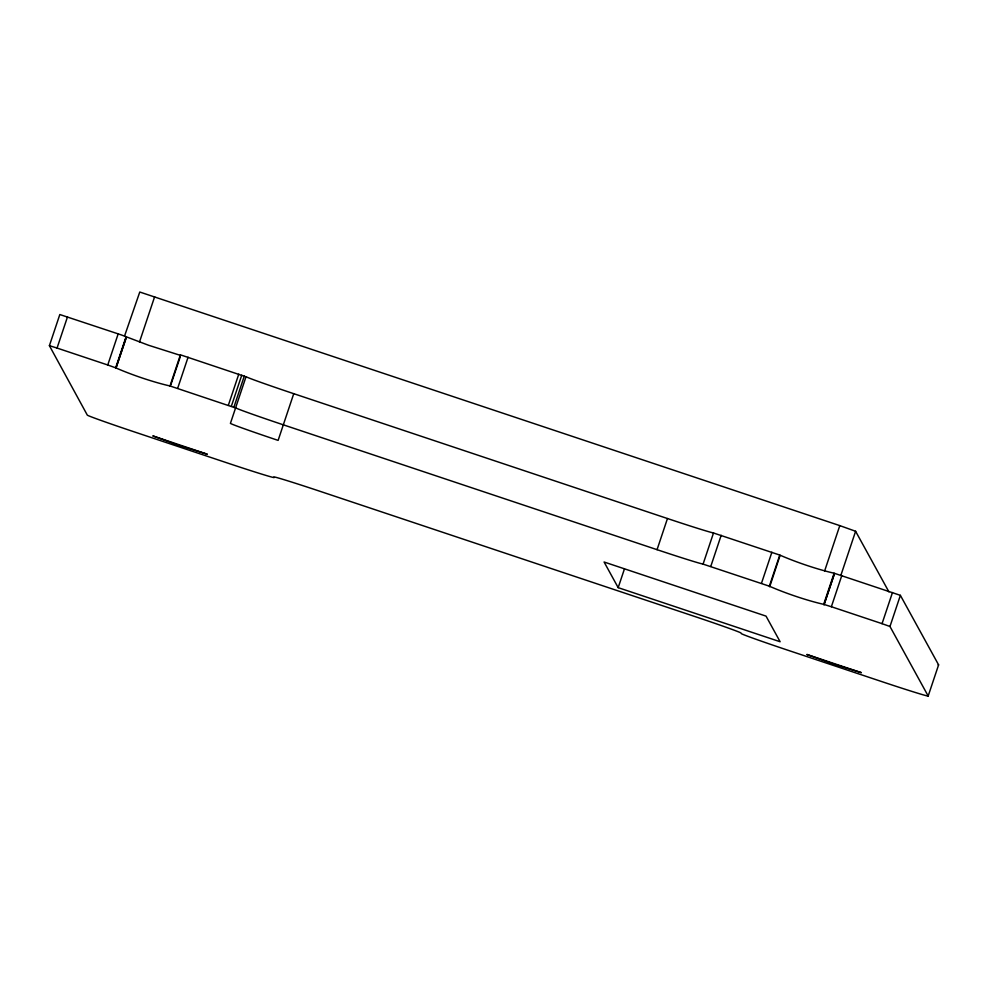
<?xml version="1.0" encoding="UTF-8"?>
<svg xmlns="http://www.w3.org/2000/svg" width="988" height="988" viewBox="0 0 988 988"><rect width="100%" height="100%" fill="white"/><g stroke="black" fill="none" stroke-linecap="round" stroke-linejoin="round"><path stroke-width="1.48" d="M834.119 573.213C818.15 569.607 796.353 562.345 779.779 555.058L712.99 532.828A49.264 1.037 18.5 0 1 667.468 518.527L293.745 393.681A49.264 1.037 18.5 0 1 246.988 377.144L180.409 354.828L169.998 385.975L236.564 408.291A49.264 1.037 18.5 0 0 283.334 424.828L657.057 549.674A49.264 1.037 18.5 0 0 702.579 563.963L769.368 586.193C785.929 593.479 807.739 600.741 823.696 604.347L834.119 573.213L900.377 595.344L938.6 664.875L928.177 696.009A49.264 1.037 18.5 0 1 882.198 681.732L788.77 650.524A49.264 1.037 18.5 0 1 741.321 633.592L741.012 633.036A49.264 1.037 18.5 0 0 693.564 616.092L319.84 491.246A49.264 1.037 18.5 0 0 273.861 476.969L274.158 477.525A49.264 1.037 18.5 0 1 228.179 463.249L134.751 432.04A49.264 1.037 18.5 0 1 87.302 415.096L49.4 345.676L59.823 314.53L121.166 334.87L148.484 345.232L180.557 355.421M49.4 345.676L57.057 348.06L67.48 316.926M169.998 385.975C154.029 382.356 132.231 375.107 115.658 367.82L107.754 364.992L118.177 333.858M124.649 335.759L139.777 292.028L839.8 525.616L855.608 531.272L888.941 591.898M115.658 367.82L126.081 336.673M126.316 337.167L115.892 368.314L126.402 337.241M139.493 341.984L154.634 296.733M170.751 385.098L180.273 356.767M177.655 388.346L188.078 357.211M228.352 405.278L238.775 374.143M231.34 406.29L241.764 375.156M233.897 407.192L244.308 376.045M246.037 376.687L230.414 423.395L231.365 423.852A49.264 1.037 18.5 0 0 278.122 440.389L293.745 393.681M618.179 587.65L604.088 562.011L766.033 616.117L780.125 641.743L618.179 587.65L624.453 568.903M657.057 549.674L667.468 518.527M703.098 564.049L713.521 532.915M710.767 566.445L721.178 535.298M761.452 583.377L771.875 552.23M769.368 586.193L779.779 555.058M769.689 586.761L780.014 555.552M824.659 570.866L839.8 525.616M840.961 575.053L855.608 531.272M823.696 604.347L831.365 606.731L841.776 575.584M928.177 696.009L889.966 626.491L882.049 623.663L892.473 592.528M889.966 626.491L900.377 595.344M57.057 348.06L107.754 364.992M831.365 606.731L882.049 623.663M938.6 664.875A49.264 1.037 18.5 0 1 938.143 664.887M834.403 573.756L823.98 604.891L834.452 573.732M153.054 435.98L177.729 444.946L207.295 454.221L153.054 435.98M861.277 672.63L834.502 664.356L806.838 654.451L861.277 672.63"/></g></svg>
